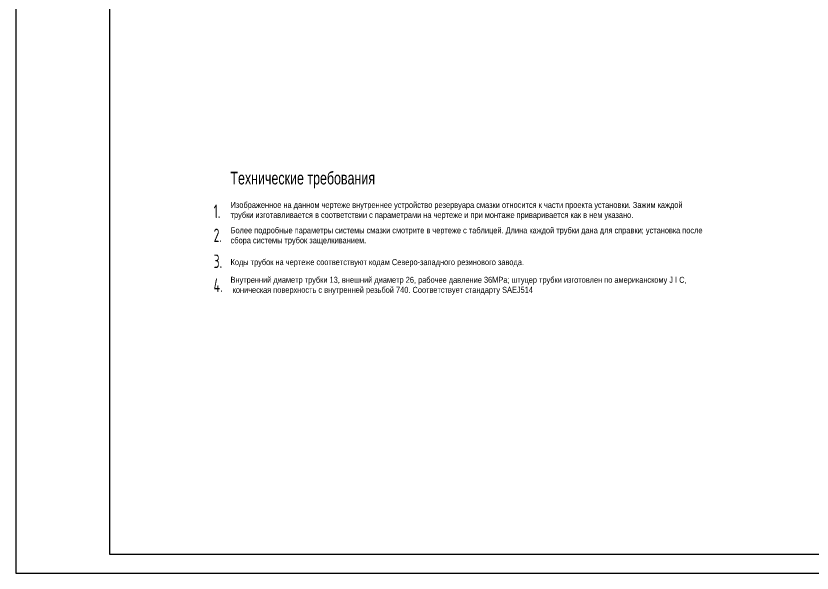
# Model space of a CAD drawing. Header units: millimetres. Extents: x 87 to 10587, y 0 to 7425.
# Drawn here: x 87 to 5395, y 0 to 3712 of the extents above; entities that cross this region are included whole.
import ezdxf

# ---------------------------------------------------------------- set-up
doc = ezdxf.new("R2010")
doc.units = ezdxf.units.MM
doc.header["$LTSCALE"] = 250
for name, color, linetype in [('01', 7, 'Continuous'), ('02', 1, 'Continuous'), ('11', 3, 'Continuous')]:
    doc.layers.add(name, color=color, linetype=linetype)
doc.styles.get("Standard").update_dxf_attribs({"font": 'isocp', "width": 0.707, "bigfont": 'intecad.shx'})

# ---------------------------------------------------------------- blocks, each defined once
blk = doc.blocks.new('*U111')
at = {"layer": '01'}
for points in [[(25, 292), (25, 5)], [(25, 5), (415, 5)]]:
    blk.add_lwpolyline(points, dxfattribs=at)
at = {"layer": '02'}
for points in [[(0, 297), (0, 0)], [(0, 0), (420, 0)]]:
    blk.add_lwpolyline(points, dxfattribs=at)

msp = doc.modelspace()

# ---------------------------------------------------------------- block references
at = {"layer": '11', "xscale": 25, "yscale": 25, "zscale": 25}
msp.add_blockref('*U111', (86.857, 0), dxfattribs=at)

# ---------------------------------------------------------------- texts
at = {"layer": '11', "attachment_point": 7}
for s, insert, char_height in [('{\\fArial|b0|i0|c204|p34;\\C3;Технические требования}', (1516.941, 2564.381), 84), ('1.', (1404.703, 2365.583), 90), ('2.', (1404.703, 2205.732), 90), ('3.', (1404.703, 2032.416), 90), ('{\\fArial|b0|i0|c204|p34;\\C3;Коды трубок на чертеже соответствуют кодам Северо-западного резинового завода. }', (1517.888, 2040.005), 40), ('{\\fArial|b0|i0|c204|p34;\\C3;Внутренний диаметр трубки 13, внешний диаметр 26, рабочее давление 36MPa; штуцер трубки изготовлен по американскому J I C,\\fArial|b0|i0|c0|p34;\\P\\fArial|b0|i0|c204|p34; коническая поверхность с внутренней резьбой 740. Соответствует стандарту SAEJ514}', (1517.888, 1855.29), 40), ('4.', (1404.703, 1872.583), 90)]:
    msp.add_mtext(s, dxfattribs=dict(at, insert=insert, char_height=char_height))
at = {"layer": '11', "char_height": 40, "width": 2529.25055, "attachment_point": 1}
for s, insert in [('{\\fArial|b0|i0|c204|p34;\\C3;Изображенное на данном чертеже внутреннее устройство резервуара смазки относится к части проекта установки. Зажим каждой трубки изготавливается в соответствии с параметрами на чертеже и при монтаже приваривается как в нем указано.}', (1518.273, 2473.07)), ('{\\fArial|b0|i0|c204|p34;\\C3;Более подробные параметры системы смазки смотрите в чертеже с таблицей. Длина каждой трубки дана для справки; установка после сбора системы трубок защелкиванием.}', (1518.273, 2303.956))]:
    msp.add_mtext(s, dxfattribs=dict(at, insert=insert))

doc.saveas('drawing.dxf')
